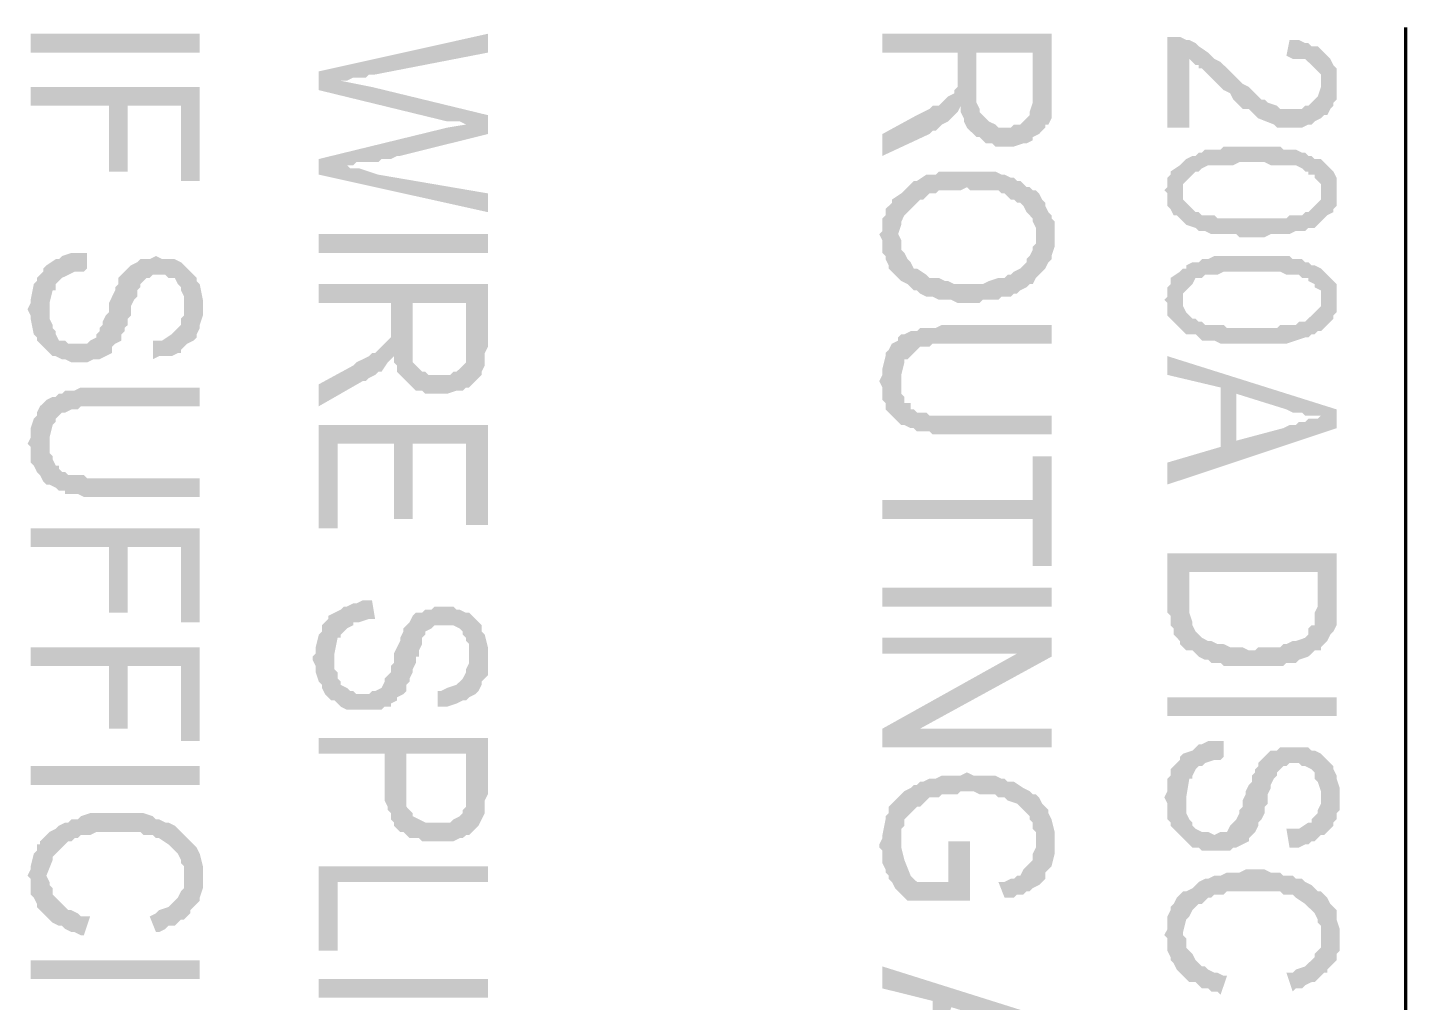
# Model space of a CAD drawing. Header units: inches. Extents: x -186 to 186, y -282 to 282.
# Drawn here: x -17.67 to -1.37, y 101.2 to 112.74 of the extents above; entities that cross this region are included whole.
import ezdxf

# ---------------------------------------------------------------- set-up
doc = ezdxf.new("R2010")
doc.units = ezdxf.units.IN
doc.header["$MEASUREMENT"] = 0
doc.layers.add('H', color=7, linetype='CONTINUOUS', lineweight=100)
doc.layers.add('P', color=250, linetype='CONTINUOUS', lineweight=100)

msp = doc.modelspace()

# ---------------------------------------------------------------- hatches: boundary and pattern name
at = {"layer": 'H', "linetype": 'Continuous'}
for points in [[(-17.63, 112.444), (-15.63, 112.444), (-15.63, 112.667), (-17.63, 112.667)], [(-12.222, 112.444), (-12.222, 112.667), (-14.222, 112.222), (-13.963, 112.111), (-13.926, 112.111), (-13.889, 112.111), (-13.815, 112.148), (-13.778, 112.148), (-13.704, 112.148), (-13.667, 112.148), (-13.63, 112.185), (-13.556, 112.185)], [(-5.556, 111.926), (-5.556, 112.667), (-7.556, 112.667), (-7.556, 112.444), (-6.667, 112.444), (-6.667, 112.185), (-6.63, 111.815), (-6.63, 111.778), (-6.63, 111.741), (-6.593, 111.667), (-6.593, 111.63), (-6.556, 111.556), (-6.519, 111.519), (-6.481, 111.481), (-6.444, 111.444), (-6.444, 112.444), (-5.778, 112.444), (-5.778, 111.926), (-5.778, 111.444), (-5.704, 111.481), (-5.667, 111.519), (-5.63, 111.556), (-5.63, 111.593), (-5.593, 111.593), (-5.556, 111.667), (-5.556, 111.741), (-5.556, 111.852)], [(-2.333, 111.704), (-2.37, 112.074), (-2.37, 112.037), (-2.407, 111.926), (-2.444, 111.889), (-2.481, 111.852), (-2.519, 111.815), (-2.556, 111.815), (-2.593, 111.778), (-2.667, 111.778), (-2.704, 111.778), (-2.741, 111.778), (-2.852, 111.778), (-2.889, 111.815), (-3, 111.852), (-3.037, 111.889), (-3.074, 111.889), (-3.111, 111.926), (-3.148, 111.963), (-3.185, 112), (-3.222, 112.037), (-3.296, 112.074), (-3.481, 112.259), (-3.519, 112.296), (-3.556, 112.333), (-3.63, 112.37), (-3.667, 112.407), (-3.704, 112.444), (-3.815, 112.519), (-3.852, 112.556), (-3.926, 112.593), (-3.963, 112.593), (-4.037, 112.63), (-4.074, 112.63), (-4.111, 112.63), (-4.185, 112.63), (-4.185, 111.556), (-3.926, 111.556), (-3.926, 112.37), (-3.852, 112.296), (-3.815, 112.296), (-3.815, 112.259), (-3.778, 112.259), (-3.741, 112.222), (-3.704, 112.185), (-3.667, 112.148), (-3.63, 112.111), (-3.556, 112.037), (-3.519, 112), (-3.444, 111.963), (-3.407, 111.889), (-3.37, 111.852), (-3.333, 111.815), (-3.296, 111.778), (-3.222, 111.778), (-3.185, 111.741), (-3.148, 111.704), (-3.111, 111.667), (-2.926, 111.593), (-2.889, 111.556), (-2.815, 111.556), (-2.778, 111.556), (-2.63, 111.556), (-2.593, 111.556), (-2.519, 111.593), (-2.481, 111.593), (-2.444, 111.63), (-2.37, 111.667)], [(-5.778, 111.444), (-5.778, 111.926), (-5.778, 111.852), (-5.815, 111.741), (-5.815, 111.704), (-5.852, 111.667), (-5.926, 111.593), (-6, 111.593), (-6.037, 111.556), (-6.185, 111.556), (-6.222, 111.593), (-6.296, 111.63), (-6.333, 111.667), (-6.37, 111.704), (-6.407, 111.741), (-6.407, 111.778), (-6.444, 111.852), (-6.444, 112.444), (-6.444, 111.444), (-6.407, 111.444), (-6.37, 111.407), (-6.333, 111.37), (-6.259, 111.37), (-6.222, 111.333), (-6, 111.333), (-5.889, 111.37), (-5.852, 111.37), (-5.778, 111.407)], [(-2.185, 112.074), (-2.185, 112.148), (-2.185, 112.222), (-2.185, 112.259), (-2.222, 112.296), (-2.259, 112.37), (-2.296, 112.407), (-2.333, 112.444), (-2.407, 112.519), (-2.481, 112.519), (-2.519, 112.556), (-2.556, 112.556), (-2.63, 112.593), (-2.667, 112.593), (-2.741, 112.593), (-2.778, 112.407), (-2.704, 112.37), (-2.667, 112.37), (-2.63, 112.37), (-2.556, 112.37), (-2.519, 112.333), (-2.481, 112.296), (-2.444, 112.259), (-2.407, 112.222), (-2.37, 112.185), (-2.37, 112.148), (-2.37, 112.074), (-2.333, 111.704), (-2.296, 111.704), (-2.259, 111.778), (-2.222, 111.815), (-2.222, 111.852), (-2.185, 111.889), (-2.185, 111.963), (-2.185, 112)], [(-12.222, 111.481), (-12.222, 111.704), (-13.593, 112.037), (-13.963, 112.111), (-14.222, 112.222), (-14.222, 112), (-12.704, 111.63), (-12.667, 111.63), (-12.593, 111.63), (-12.556, 111.63), (-12.481, 111.593)], [(-6.63, 111.815), (-6.667, 112.185), (-6.667, 112.111), (-6.667, 112.037), (-6.704, 112), (-6.704, 111.963), (-6.778, 111.926), (-6.815, 111.889), (-6.852, 111.852), (-6.889, 111.815), (-6.963, 111.815), (-7, 111.778), (-7.074, 111.741), (-7.148, 111.704), (-7.556, 111.481), (-7.556, 111.222), (-7, 111.481), (-6.963, 111.519), (-6.926, 111.519), (-6.889, 111.556), (-6.852, 111.593), (-6.778, 111.63), (-6.741, 111.667), (-6.704, 111.704), (-6.667, 111.741)], [(-15.63, 110.926), (-15.63, 112.037), (-17.63, 112.037), (-17.63, 111.815), (-16.704, 111.815), (-16.704, 111.037), (-16.481, 111.037), (-16.481, 111.815), (-15.852, 111.815), (-15.852, 110.926)], [(-12.222, 111.481), (-12.481, 111.593), (-12.704, 111.556), (-14.222, 111.185), (-13.963, 111.111), (-13.926, 111.111), (-13.852, 111.111), (-13.815, 111.111), (-13.778, 111.148), (-13.704, 111.148), (-13.667, 111.148), (-13.593, 111.148), (-13.519, 111.148), (-13.481, 111.185), (-13.444, 111.185), (-13.37, 111.185), (-13.296, 111.222), (-13.259, 111.222)], [(-2.185, 110.815), (-2.185, 110.889), (-2.185, 110.926), (-2.185, 110.963), (-2.222, 111.037), (-2.259, 111.074), (-2.296, 111.111), (-2.333, 111.148), (-2.37, 111.185), (-2.444, 111.185), (-2.481, 111.222), (-2.519, 111.222), (-2.556, 111.259), (-2.593, 111.259), (-2.667, 111.296), (-2.704, 111.296), (-2.741, 111.296), (-2.815, 111.296), (-2.852, 111.333), (-2.926, 111.333), (-3, 111.333), (-3.37, 111.333), (-3.444, 111.333), (-3.519, 111.333), (-3.556, 111.296), (-3.63, 111.296), (-3.704, 111.296), (-3.741, 111.296), (-3.778, 111.259), (-3.815, 111.259), (-3.852, 111.222), (-3.889, 111.222), (-3.963, 111.185), (-4, 111.148), (-4, 110.815), (-4, 110.852), (-4, 110.889), (-3.963, 110.926), (-3.926, 110.963), (-3.889, 111), (-3.852, 111.037), (-3.815, 111.037), (-3.778, 111.074), (-3.704, 111.111), (-3.63, 111.111), (-3.593, 111.111), (-3.519, 111.111), (-3.407, 111.111), (-3.333, 111.148), (-3.037, 111.148), (-2.963, 111.111), (-2.852, 111.111), (-2.741, 111.111), (-2.667, 111.111), (-2.593, 111.074), (-2.556, 111.037), (-2.519, 111.037), (-2.519, 111), (-2.444, 111), (-2.444, 110.963), (-2.37, 110.889), (-2.37, 110.852), (-2.37, 110.815), (-2.37, 110.444), (-2.333, 110.481), (-2.296, 110.519), (-2.222, 110.556), (-2.222, 110.593), (-2.185, 110.63), (-2.185, 110.704), (-2.185, 110.741)], [(-12.222, 110.556), (-12.222, 110.778), (-13.519, 111), (-13.63, 111.037), (-13.741, 111.074), (-13.815, 111.074), (-13.852, 111.074), (-13.889, 111.111), (-13.963, 111.111), (-14.222, 111.185), (-14.222, 111)], [(-2.37, 110.444), (-2.37, 110.815), (-2.37, 110.778), (-2.37, 110.704), (-2.407, 110.667), (-2.444, 110.63), (-2.481, 110.593), (-2.519, 110.556), (-2.556, 110.556), (-2.593, 110.519), (-2.63, 110.519), (-2.667, 110.519), (-2.741, 110.519), (-2.778, 110.481), (-2.852, 110.481), (-2.889, 110.481), (-3.481, 110.481), (-3.519, 110.481), (-3.593, 110.481), (-3.63, 110.519), (-3.704, 110.519), (-3.741, 110.519), (-3.778, 110.519), (-3.815, 110.556), (-3.852, 110.556), (-3.889, 110.593), (-3.926, 110.63), (-3.963, 110.667), (-4, 110.704), (-4, 110.741), (-4, 110.815), (-4, 111.148), (-4.037, 111.111), (-4.148, 111.037), (-4.148, 111), (-4.185, 110.963), (-4.185, 110.889), (-4.185, 110.852), (-4.222, 110.815), (-4.185, 110.778), (-4.185, 110.704), (-4.185, 110.667), (-4.185, 110.63), (-4.148, 110.593), (-4.111, 110.519), (-4.074, 110.519), (-4, 110.444), (-3.963, 110.407), (-3.852, 110.37), (-3.815, 110.333), (-3.778, 110.333), (-3.741, 110.333), (-3.667, 110.296), (-3.63, 110.296), (-3.556, 110.296), (-3.519, 110.296), (-3.37, 110.296), (-3.333, 110.259), (-3.037, 110.259), (-2.963, 110.296), (-2.889, 110.296), (-2.852, 110.296), (-2.778, 110.296), (-2.741, 110.296), (-2.667, 110.333), (-2.556, 110.333), (-2.519, 110.37), (-2.481, 110.37), (-2.444, 110.37), (-2.407, 110.407)], [(-5.519, 110.296), (-5.519, 110.37), (-5.519, 110.444), (-5.556, 110.481), (-5.556, 110.519), (-5.593, 110.556), (-5.63, 110.63), (-5.63, 110.667), (-5.667, 110.704), (-5.704, 110.778), (-5.741, 110.815), (-5.778, 110.815), (-5.815, 110.852), (-5.852, 110.852), (-5.926, 110.926), (-5.963, 110.926), (-6, 110.963), (-6.037, 110.963), (-6.111, 111), (-6.148, 111), (-6.222, 111.037), (-6.259, 111.037), (-6.333, 111.037), (-6.37, 111.037), (-6.704, 111.037), (-6.778, 111.037), (-6.815, 111.037), (-6.889, 111.037), (-6.926, 111), (-7, 111), (-7.037, 111), (-7.148, 110.926), (-7.185, 110.926), (-7.222, 110.889), (-7.259, 110.852), (-7.296, 110.815), (-7.333, 110.778), (-7.444, 110.704), (-7.444, 110.667), (-7.481, 110.63), (-7.519, 110.593), (-7.519, 110.519), (-7.556, 110.481), (-7.556, 110.37), (-7.556, 110.333), (-7.593, 110.296), (-7.556, 110.222), (-7.556, 110.148), (-7.556, 110.074), (-7.519, 110.037), (-7.519, 110), (-7.481, 109.926), (-7.481, 109.889), (-7.444, 109.852), (-7.407, 109.815), (-7.37, 109.778), (-7.37, 110.296), (-7.333, 110.407), (-7.333, 110.444), (-7.296, 110.519), (-7.259, 110.556), (-7.222, 110.593), (-7.185, 110.63), (-7.148, 110.667), (-7.111, 110.704), (-7.074, 110.704), (-7, 110.778), (-6.926, 110.778), (-6.889, 110.815), (-6.815, 110.815), (-6.778, 110.815), (-6.63, 110.815), (-6.556, 110.852), (-6.519, 110.815), (-6.37, 110.815), (-6.333, 110.815), (-6.259, 110.815), (-6.185, 110.815), (-6.148, 110.778), (-6.111, 110.778), (-6.074, 110.741), (-6.037, 110.704), (-6, 110.704), (-5.963, 110.667), (-5.926, 110.667), (-5.889, 110.63), (-5.852, 110.556), (-5.815, 110.519), (-5.778, 110.481), (-5.778, 110.444), (-5.741, 110.37), (-5.741, 109.778), (-5.667, 109.852), (-5.63, 109.889), (-5.593, 109.963), (-5.556, 110), (-5.556, 110.037), (-5.519, 110.148), (-5.519, 110.222)], [(-14.222, 110.074), (-12.222, 110.074), (-12.222, 110.296), (-14.222, 110.296)], [(-5.741, 109.778), (-5.741, 110.259), (-5.741, 110.185), (-5.778, 110.148), (-5.778, 110.111), (-5.815, 110.037), (-5.852, 110), (-5.852, 109.963), (-5.889, 109.926), (-5.926, 109.889), (-6, 109.852), (-6.037, 109.815), (-6.074, 109.815), (-6.111, 109.778), (-6.148, 109.778), (-6.185, 109.778), (-6.296, 109.741), (-6.37, 109.704), (-6.704, 109.704), (-6.778, 109.741), (-6.815, 109.741), (-6.889, 109.778), (-7, 109.778), (-7.037, 109.815), (-7.148, 109.889), (-7.185, 109.889), (-7.222, 109.963), (-7.259, 110), (-7.296, 110.074), (-7.333, 110.111), (-7.333, 110.185), (-7.333, 110.222), (-7.37, 110.296), (-7.37, 109.778), (-7.333, 109.741), (-7.259, 109.704), (-7.222, 109.667), (-7.185, 109.63), (-7.148, 109.63), (-7.111, 109.593), (-7.037, 109.556), (-7, 109.556), (-6.963, 109.556), (-6.889, 109.519), (-6.852, 109.519), (-6.778, 109.519), (-6.741, 109.519), (-6.667, 109.481), (-6.407, 109.481), (-6.37, 109.519), (-6.296, 109.519), (-6.222, 109.519), (-6.185, 109.519), (-6.148, 109.556), (-6.111, 109.556), (-6.037, 109.556), (-6, 109.593), (-5.963, 109.593), (-5.926, 109.63), (-5.852, 109.667), (-5.815, 109.704), (-5.778, 109.704)], [(-15.593, 109.444), (-15.593, 109.519), (-15.63, 109.704), (-15.667, 109.741), (-15.667, 109.778), (-15.704, 109.815), (-15.741, 109.852), (-15.778, 109.889), (-15.815, 109.926), (-15.852, 109.963), (-15.926, 110), (-15.963, 110), (-16, 110), (-16.074, 110), (-16.148, 110.037), (-16.222, 110), (-16.296, 110), (-16.333, 110), (-16.37, 109.963), (-16.444, 109.926), (-16.481, 109.889), (-16.519, 109.852), (-16.556, 109.815), (-16.593, 109.778), (-16.593, 109.704), (-16.63, 109.667), (-16.63, 109.63), (-16.667, 109.556), (-16.704, 109.481), (-16.704, 109.444), (-16.704, 109.37), (-16.741, 109.333), (-16.778, 109.259), (-16.778, 109.222), (-16.815, 109.185), (-16.815, 109.148), (-16.852, 109.111), (-16.852, 109.074), (-16.926, 109.037), (-16.963, 109), (-17.074, 109), (-17.148, 109), (-17.185, 109), (-17.222, 109.037), (-17.296, 109.037), (-17.333, 109.111), (-17.333, 109.148), (-17.37, 109.185), (-17.37, 109.222), (-17.407, 109.296), (-17.407, 109.333), (-17.407, 109.407), (-17.444, 109.926), (-17.481, 109.889), (-17.481, 109.852), (-17.519, 109.815), (-17.556, 109.778), (-17.556, 109.741), (-17.593, 109.704), (-17.63, 109.519), (-17.63, 109.481), (-17.667, 109.407), (-17.63, 109.333), (-17.63, 109.296), (-17.593, 109.111), (-17.556, 109.074), (-17.556, 109.037), (-17.519, 109), (-17.481, 108.963), (-17.444, 108.926), (-17.407, 108.889), (-17.37, 108.852), (-17.333, 108.852), (-17.259, 108.815), (-17.222, 108.815), (-17.148, 108.778), (-16.963, 108.778), (-16.889, 108.815), (-16.852, 108.815), (-16.815, 108.815), (-16.741, 108.852), (-16.667, 108.889), (-16.667, 108.963), (-16.63, 109), (-16.556, 109.037), (-16.556, 109.074), (-16.556, 109.111), (-16.519, 109.148), (-16.519, 109.185), (-16.481, 109.222), (-16.481, 109.296), (-16.444, 109.333), (-16.444, 109.444), (-16.407, 109.519), (-16.37, 109.556), (-16.37, 109.63), (-16.333, 109.667), (-16.333, 109.704), (-16.259, 109.778), (-16.222, 109.778), (-16.185, 109.815), (-16.074, 109.815), (-16.037, 109.815), (-16, 109.778), (-15.926, 109.778), (-15.889, 109.704), (-15.852, 109.667), (-15.852, 109.63), (-15.815, 109.556), (-15.815, 109.519), (-15.815, 109.444), (-15.815, 108.963), (-15.778, 109), (-15.704, 109.037), (-15.667, 109.074), (-15.667, 109.111), (-15.63, 109.185), (-15.63, 109.222), (-15.593, 109.333), (-15.593, 109.37)], [(-16.963, 109.889), (-16.963, 110.074), (-17.111, 110.074), (-17.148, 110.074), (-17.259, 110.037), (-17.296, 110), (-17.333, 110), (-17.444, 109.926), (-17.407, 109.407), (-17.407, 109.444), (-17.407, 109.481), (-17.37, 109.63), (-17.333, 109.63), (-17.333, 109.704), (-17.296, 109.741), (-17.259, 109.778), (-17.185, 109.815), (-17.111, 109.852), (-17.074, 109.852), (-17, 109.852)], [(-2.185, 109.519), (-2.185, 109.593), (-2.185, 109.667), (-2.185, 109.704), (-2.222, 109.741), (-2.259, 109.778), (-2.296, 109.815), (-2.333, 109.852), (-2.37, 109.889), (-2.444, 109.926), (-2.481, 109.926), (-2.519, 109.963), (-2.556, 109.963), (-2.593, 110), (-2.667, 110), (-2.704, 110), (-2.741, 110.037), (-2.815, 110.037), (-2.852, 110.037), (-2.926, 110.037), (-3, 110.037), (-3.37, 110.037), (-3.444, 110.037), (-3.519, 110.037), (-3.556, 110.037), (-3.63, 110.037), (-3.704, 110), (-3.741, 110), (-3.778, 110), (-3.815, 109.963), (-3.852, 109.963), (-3.889, 109.963), (-3.963, 109.926), (-3.963, 109.889), (-4, 109.889), (-4, 109.519), (-4, 109.556), (-4, 109.593), (-3.963, 109.63), (-3.926, 109.667), (-3.889, 109.704), (-3.852, 109.778), (-3.815, 109.778), (-3.778, 109.778), (-3.741, 109.815), (-3.704, 109.815), (-3.63, 109.815), (-3.593, 109.815), (-3.519, 109.852), (-3.407, 109.852), (-3.333, 109.852), (-3.037, 109.852), (-2.963, 109.852), (-2.852, 109.852), (-2.778, 109.815), (-2.741, 109.815), (-2.667, 109.815), (-2.63, 109.815), (-2.593, 109.778), (-2.556, 109.778), (-2.519, 109.778), (-2.519, 109.741), (-2.444, 109.704), (-2.444, 109.667), (-2.37, 109.63), (-2.37, 109.556), (-2.37, 109.519), (-2.37, 109.148), (-2.333, 109.185), (-2.296, 109.222), (-2.222, 109.296), (-2.222, 109.333), (-2.185, 109.37), (-2.185, 109.407), (-2.185, 109.481)], [(-2.37, 109.148), (-2.37, 109.519), (-2.37, 109.481), (-2.37, 109.444), (-2.407, 109.407), (-2.444, 109.37), (-2.481, 109.333), (-2.519, 109.296), (-2.556, 109.259), (-2.593, 109.259), (-2.63, 109.259), (-2.667, 109.222), (-2.741, 109.222), (-2.778, 109.222), (-2.852, 109.222), (-2.889, 109.185), (-3.481, 109.185), (-3.519, 109.222), (-3.593, 109.222), (-3.63, 109.222), (-3.704, 109.222), (-3.741, 109.222), (-3.778, 109.259), (-3.815, 109.259), (-3.852, 109.296), (-3.889, 109.296), (-3.926, 109.333), (-3.963, 109.37), (-4, 109.444), (-4, 109.481), (-4, 109.519), (-4, 109.889), (-4.037, 109.852), (-4.148, 109.778), (-4.148, 109.704), (-4.185, 109.667), (-4.185, 109.63), (-4.185, 109.556), (-4.222, 109.519), (-4.185, 109.481), (-4.185, 109.444), (-4.185, 109.37), (-4.185, 109.333), (-4.148, 109.296), (-4.111, 109.259), (-4.074, 109.222), (-4.037, 109.185), (-4, 109.148), (-3.963, 109.111), (-3.852, 109.111), (-3.815, 109.074), (-3.778, 109.037), (-3.741, 109.037), (-3.667, 109.037), (-3.63, 109.037), (-3.556, 109), (-3.519, 109), (-3.37, 109), (-3.333, 109), (-3.037, 109), (-2.963, 109), (-2.889, 109), (-2.852, 109), (-2.778, 109), (-2.667, 109.037), (-2.556, 109.074), (-2.519, 109.074), (-2.481, 109.111), (-2.444, 109.111), (-2.407, 109.148)], [(-12.222, 108.963), (-12.222, 109.704), (-14.222, 109.704), (-14.222, 109.481), (-13.37, 109.481), (-13.37, 109.222), (-13.333, 108.852), (-13.333, 108.778), (-13.296, 108.741), (-13.296, 108.667), (-13.259, 108.63), (-13.222, 108.593), (-13.185, 108.556), (-13.148, 108.519), (-13.111, 109.481), (-12.481, 109.481), (-12.481, 108.963), (-12.444, 108.481), (-12.407, 108.519), (-12.37, 108.556), (-12.333, 108.593), (-12.296, 108.63), (-12.296, 108.667), (-12.259, 108.741), (-12.259, 108.778), (-12.259, 108.889)], [(-15.815, 108.963), (-15.815, 109.444), (-15.815, 109.407), (-15.815, 109.333), (-15.852, 109.296), (-15.852, 109.222), (-15.889, 109.185), (-15.926, 109.148), (-15.963, 109.111), (-16.074, 109.037), (-16.148, 109.037), (-16.185, 109.037), (-16.185, 108.815), (-16.111, 108.852), (-16.074, 108.852), (-16, 108.852), (-15.963, 108.852), (-15.889, 108.889), (-15.852, 108.889), (-15.852, 108.926)], [(-12.444, 108.481), (-12.481, 108.963), (-12.481, 108.889), (-12.481, 108.778), (-12.519, 108.741), (-12.556, 108.704), (-12.593, 108.667), (-12.63, 108.667), (-12.667, 108.63), (-12.741, 108.63), (-12.889, 108.63), (-12.926, 108.63), (-12.963, 108.667), (-13, 108.667), (-13.037, 108.704), (-13.074, 108.741), (-13.111, 108.778), (-13.111, 108.815), (-13.111, 108.852), (-13.111, 108.889), (-13.111, 109.481), (-13.148, 108.519), (-13.074, 108.444), (-13, 108.444), (-12.963, 108.407), (-12.889, 108.407), (-12.704, 108.407), (-12.593, 108.444), (-12.519, 108.444), (-12.481, 108.481)], [(-13.333, 108.852), (-13.37, 109.222), (-13.37, 109.148), (-13.37, 109.111), (-13.37, 109.074), (-13.407, 109.037), (-13.444, 109), (-13.481, 108.963), (-13.519, 108.926), (-13.556, 108.889), (-13.593, 108.889), (-13.63, 108.852), (-13.704, 108.815), (-13.778, 108.778), (-13.815, 108.741), (-14.222, 108.519), (-14.222, 108.259), (-13.704, 108.556), (-13.667, 108.556), (-13.63, 108.593), (-13.556, 108.63), (-13.519, 108.667), (-13.481, 108.667), (-13.407, 108.778), (-13.37, 108.815)], [(-5.556, 109), (-5.556, 109.222), (-6.852, 109.222), (-6.926, 109.185), (-6.963, 109.185), (-7.037, 109.185), (-7.111, 109.185), (-7.148, 109.148), (-7.185, 109.148), (-7.222, 109.148), (-7.296, 109.111), (-7.333, 109.111), (-7.37, 109.074), (-7.333, 108.593), (-7.333, 108.63), (-7.296, 108.778), (-7.296, 108.815), (-7.259, 108.815), (-7.222, 108.852), (-7.185, 108.889), (-7.148, 108.926), (-7.111, 108.963), (-7.037, 108.963), (-7, 108.963), (-6.963, 109), (-6.852, 109), (-6.778, 109), (-6.704, 109)], [(-5.556, 107.926), (-5.556, 108.148), (-6.889, 108.148), (-6.963, 108.148), (-7, 108.148), (-7.037, 108.185), (-7.111, 108.185), (-7.148, 108.185), (-7.185, 108.222), (-7.222, 108.222), (-7.222, 108.296), (-7.296, 108.296), (-7.296, 108.37), (-7.333, 108.407), (-7.333, 108.444), (-7.333, 108.519), (-7.333, 108.593), (-7.37, 109.074), (-7.37, 109.037), (-7.444, 109), (-7.481, 108.926), (-7.519, 108.889), (-7.519, 108.852), (-7.556, 108.704), (-7.556, 108.63), (-7.593, 108.556), (-7.556, 108.481), (-7.556, 108.444), (-7.556, 108.333), (-7.519, 108.296), (-7.519, 108.222), (-7.481, 108.185), (-7.444, 108.148), (-7.407, 108.111), (-7.37, 108.074), (-7.333, 108.037), (-7.296, 108.037), (-7.222, 108), (-7.185, 108), (-7.148, 107.963), (-7.111, 107.963), (-7.037, 107.963), (-7, 107.963), (-6.963, 107.926), (-6.852, 107.926), (-6.778, 107.926), (-6.704, 107.926)], [(-2.185, 108), (-2.185, 108.222), (-4.185, 108.852), (-4.185, 108.63), (-3.556, 108.481), (-3.556, 107.778), (-3.37, 108.407), (-2.778, 108.222), (-2.704, 108.185), (-2.667, 108.185), (-2.593, 108.185), (-2.556, 108.148), (-2.481, 108.148), (-2.444, 108.148), (-2.37, 108.148)], [(-15.63, 108.259), (-15.63, 108.481), (-16.926, 108.481), (-17, 108.481), (-17.037, 108.481), (-17.111, 108.444), (-17.148, 108.444), (-17.222, 108.444), (-17.259, 108.407), (-17.296, 108.407), (-17.333, 108.37), (-17.37, 108.37), (-17.444, 108.333), (-17.407, 107.852), (-17.407, 107.889), (-17.37, 108.037), (-17.333, 108.074), (-17.333, 108.111), (-17.296, 108.148), (-17.259, 108.185), (-17.222, 108.185), (-17.148, 108.222), (-17.111, 108.222), (-17.074, 108.222), (-17.037, 108.259), (-16.889, 108.259), (-16.852, 108.259), (-16.778, 108.259)], [(-2.185, 108), (-2.37, 108.148), (-2.407, 108.111), (-2.481, 108.111), (-2.519, 108.111), (-2.556, 108.074), (-2.63, 108.074), (-2.667, 108.037), (-2.741, 108.037), (-2.815, 108), (-3.37, 107.852), (-3.37, 108.407), (-3.556, 107.778), (-4.185, 107.593), (-4.185, 107.333)], [(-15.63, 107.185), (-15.63, 107.407), (-16.963, 107.407), (-17, 107.444), (-17.074, 107.444), (-17.111, 107.444), (-17.185, 107.444), (-17.222, 107.481), (-17.259, 107.481), (-17.296, 107.519), (-17.296, 107.556), (-17.333, 107.556), (-17.37, 107.63), (-17.37, 107.667), (-17.407, 107.704), (-17.407, 107.778), (-17.407, 107.852), (-17.444, 108.333), (-17.481, 108.296), (-17.519, 108.259), (-17.556, 108.185), (-17.556, 108.148), (-17.593, 108.111), (-17.63, 108), (-17.63, 107.963), (-17.63, 107.889), (-17.667, 107.815), (-17.63, 107.778), (-17.63, 107.704), (-17.63, 107.593), (-17.593, 107.556), (-17.556, 107.481), (-17.519, 107.444), (-17.481, 107.37), (-17.444, 107.333), (-17.407, 107.333), (-17.333, 107.296), (-17.296, 107.259), (-17.222, 107.259), (-17.222, 107.222), (-17.185, 107.222), (-17.111, 107.222), (-17.074, 107.222), (-17, 107.185), (-16.889, 107.185), (-16.852, 107.185), (-16.778, 107.185)], [(-12.222, 106.852), (-12.222, 108.037), (-14.222, 108.037), (-14.222, 106.815), (-14, 106.815), (-14, 107.815), (-13.333, 107.815), (-13.333, 106.926), (-13.111, 106.926), (-13.111, 107.815), (-12.481, 107.815), (-12.481, 106.852)], [(-5.556, 106.37), (-5.556, 107.667), (-5.778, 107.667), (-5.778, 107.148), (-7.556, 107.148), (-7.556, 106.926), (-5.778, 106.926), (-5.778, 106.37)], [(-15.63, 105.704), (-15.63, 106.815), (-17.63, 106.815), (-17.63, 106.593), (-16.704, 106.593), (-16.704, 105.815), (-16.481, 105.815), (-16.481, 106.593), (-15.852, 106.593), (-15.852, 105.704)], [(-2.185, 105.963), (-2.185, 106.519), (-4.185, 106.519), (-4.185, 105.815), (-4.148, 105.778), (-4.148, 105.667), (-4.111, 105.63), (-4.111, 105.556), (-4.074, 105.519), (-4.037, 105.481), (-4.037, 105.444), (-4, 105.407), (-3.963, 105.37), (-3.926, 106.296), (-2.407, 106.296), (-2.407, 105.963), (-2.37, 105.37), (-2.37, 105.407), (-2.333, 105.444), (-2.296, 105.481), (-2.259, 105.556), (-2.222, 105.593), (-2.185, 105.667), (-2.185, 105.704), (-2.185, 105.778), (-2.185, 105.815), (-2.185, 105.889)], [(-2.37, 105.37), (-2.407, 105.963), (-2.407, 105.889), (-2.444, 105.815), (-2.444, 105.778), (-2.444, 105.704), (-2.444, 105.667), (-2.481, 105.667), (-2.519, 105.63), (-2.519, 105.556), (-2.556, 105.519), (-2.667, 105.481), (-2.704, 105.481), (-2.778, 105.444), (-2.815, 105.444), (-2.852, 105.407), (-2.889, 105.407), (-2.963, 105.407), (-3.111, 105.407), (-3.148, 105.37), (-3.222, 105.37), (-3.296, 105.407), (-3.333, 105.407), (-3.407, 105.407), (-3.444, 105.407), (-3.519, 105.444), (-3.556, 105.444), (-3.593, 105.444), (-3.667, 105.481), (-3.704, 105.481), (-3.778, 105.519), (-3.815, 105.556), (-3.852, 105.593), (-3.889, 105.667), (-3.889, 105.704), (-3.926, 105.815), (-3.926, 106.296), (-3.963, 105.37), (-3.889, 105.37), (-3.852, 105.333), (-3.815, 105.296), (-3.741, 105.259), (-3.704, 105.259), (-3.667, 105.222), (-3.63, 105.222), (-3.556, 105.222), (-3.519, 105.185), (-3.481, 105.185), (-3.407, 105.185), (-3.333, 105.185), (-2.963, 105.185), (-2.889, 105.185), (-2.852, 105.185), (-2.815, 105.185), (-2.778, 105.222), (-2.704, 105.222), (-2.667, 105.222), (-2.63, 105.259), (-2.519, 105.296), (-2.481, 105.333), (-2.444, 105.37)], [(-7.556, 105.889), (-5.556, 105.889), (-5.556, 106.111), (-7.556, 106.111)], [(-13.556, 105.741), (-13.593, 105.963), (-13.704, 105.963), (-13.778, 105.926), (-13.815, 105.926), (-13.889, 105.889), (-13.926, 105.889), (-13.963, 105.852), (-14.037, 105.815), (-14.037, 105.259), (-14.037, 105.296), (-14.037, 105.333), (-14, 105.519), (-13.963, 105.519), (-13.963, 105.556), (-13.926, 105.593), (-13.889, 105.63), (-13.815, 105.667), (-13.815, 105.704), (-13.741, 105.704), (-13.63, 105.741)], [(-12.222, 105.296), (-12.222, 105.407), (-12.259, 105.556), (-12.296, 105.593), (-12.296, 105.667), (-12.333, 105.704), (-12.37, 105.741), (-12.407, 105.778), (-12.444, 105.815), (-12.481, 105.815), (-12.556, 105.852), (-12.593, 105.852), (-12.63, 105.889), (-12.704, 105.889), (-12.778, 105.889), (-12.852, 105.889), (-12.889, 105.852), (-12.963, 105.852), (-13, 105.815), (-13.074, 105.815), (-13.111, 105.778), (-13.148, 105.704), (-13.185, 105.667), (-13.222, 105.63), (-13.222, 105.593), (-13.259, 105.519), (-13.259, 105.481), (-13.296, 105.407), (-13.333, 105.333), (-13.333, 105.222), (-13.37, 105.185), (-13.37, 105.111), (-13.407, 105.074), (-13.444, 105.037), (-13.444, 105), (-13.481, 104.926), (-13.556, 104.889), (-13.593, 104.889), (-13.63, 104.852), (-13.704, 104.852), (-13.778, 104.852), (-13.815, 104.889), (-13.852, 104.889), (-13.889, 104.926), (-13.963, 104.963), (-13.963, 105), (-14, 105.037), (-14, 105.111), (-14.037, 105.148), (-14.037, 105.185), (-14.037, 105.259), (-14.037, 105.815), (-14.111, 105.778), (-14.111, 105.741), (-14.148, 105.704), (-14.185, 105.667), (-14.185, 105.593), (-14.222, 105.556), (-14.259, 105.407), (-14.259, 105.333), (-14.296, 105.296), (-14.296, 105.259), (-14.259, 105.185), (-14.259, 105.148), (-14.259, 105.111), (-14.222, 105), (-14.185, 104.963), (-14.185, 104.926), (-14.148, 104.852), (-14.111, 104.815), (-14.074, 104.778), (-14.037, 104.778), (-14, 104.741), (-13.963, 104.704), (-13.889, 104.667), (-13.852, 104.667), (-13.778, 104.667), (-13.556, 104.667), (-13.519, 104.667), (-13.481, 104.667), (-13.444, 104.704), (-13.37, 104.704), (-13.37, 104.741), (-13.296, 104.778), (-13.296, 104.815), (-13.222, 104.852), (-13.185, 104.889), (-13.185, 104.963), (-13.148, 105), (-13.148, 105.037), (-13.111, 105.111), (-13.111, 105.148), (-13.074, 105.222), (-13.074, 105.296), (-13.037, 105.296), (-13.037, 105.37), (-13, 105.444), (-13, 105.519), (-12.963, 105.556), (-12.963, 105.593), (-12.889, 105.63), (-12.852, 105.667), (-12.815, 105.667), (-12.704, 105.667), (-12.667, 105.667), (-12.63, 105.667), (-12.556, 105.63), (-12.519, 105.593), (-12.519, 105.556), (-12.481, 105.519), (-12.481, 105.481), (-12.444, 105.444), (-12.444, 105.37), (-12.444, 105.296), (-12.444, 104.815), (-12.37, 104.852), (-12.333, 104.889), (-12.296, 104.963), (-12.296, 105), (-12.259, 105.037), (-12.222, 105.074), (-12.222, 105.185), (-12.222, 105.259)], [(-5.556, 105.296), (-5.556, 105.519), (-7.556, 105.519), (-7.556, 105.333), (-5.963, 105.333)], [(-15.63, 104.296), (-15.63, 105.407), (-17.63, 105.407), (-17.63, 105.185), (-16.704, 105.185), (-16.704, 104.444), (-16.481, 104.444), (-16.481, 105.185), (-15.852, 105.185), (-15.852, 104.296)], [(-12.444, 104.815), (-12.444, 105.296), (-12.444, 105.259), (-12.444, 105.222), (-12.481, 105.148), (-12.481, 105.111), (-12.519, 105.037), (-12.556, 105), (-12.593, 104.963), (-12.704, 104.926), (-12.778, 104.889), (-12.815, 104.889), (-12.815, 104.704), (-12.741, 104.704), (-12.704, 104.704), (-12.593, 104.741), (-12.519, 104.778), (-12.481, 104.778)], [(-5.556, 105.296), (-5.963, 105.333), (-7.556, 104.444), (-7.111, 104.444)], [(-4.185, 104.593), (-2.185, 104.593), (-2.185, 104.815), (-4.185, 104.815)], [(-12.222, 103.741), (-12.222, 104.333), (-14.222, 104.333), (-14.222, 104.148), (-13.444, 104.148), (-13.444, 103.593), (-13.407, 103.519), (-13.407, 103.481), (-13.37, 103.444), (-13.37, 103.37), (-13.333, 103.333), (-13.333, 103.296), (-13.296, 103.259), (-13.259, 103.222), (-13.222, 103.222), (-13.185, 103.185), (-13.185, 104.148), (-12.481, 104.148), (-12.481, 103.185), (-12.444, 103.185), (-12.407, 103.222), (-12.37, 103.259), (-12.333, 103.296), (-12.259, 103.444), (-12.259, 103.481), (-12.259, 103.519), (-12.259, 103.593), (-12.222, 103.667)], [(-5.556, 104.222), (-5.556, 104.444), (-7.111, 104.444), (-7.556, 104.444), (-7.556, 104.222)], [(-3.519, 104.111), (-3.519, 104.296), (-3.667, 104.296), (-3.704, 104.296), (-3.778, 104.259), (-3.815, 104.259), (-3.852, 104.222), (-3.889, 104.185), (-4, 104.148), (-3.963, 103.63), (-3.926, 103.852), (-3.889, 103.852), (-3.889, 103.889), (-3.852, 103.963), (-3.815, 104), (-3.778, 104), (-3.741, 104.037), (-3.63, 104.074), (-3.556, 104.074)], [(-12.481, 103.185), (-12.481, 103.704), (-12.481, 103.63), (-12.481, 103.556), (-12.481, 103.519), (-12.519, 103.481), (-12.519, 103.444), (-12.556, 103.407), (-12.63, 103.37), (-12.667, 103.333), (-12.778, 103.333), (-12.926, 103.333), (-12.963, 103.333), (-13.037, 103.37), (-13.111, 103.407), (-13.111, 103.444), (-13.148, 103.481), (-13.185, 103.519), (-13.185, 103.556), (-13.185, 103.63), (-13.185, 103.704), (-13.185, 104.148), (-13.185, 103.185), (-13.148, 103.148), (-13.111, 103.148), (-13.037, 103.148), (-13, 103.111), (-12.926, 103.111), (-12.889, 103.111), (-12.778, 103.111), (-12.741, 103.111), (-12.667, 103.111), (-12.63, 103.111), (-12.556, 103.148), (-12.519, 103.148)], [(-2.148, 103.667), (-2.148, 103.741), (-2.185, 103.852), (-2.185, 103.889), (-2.222, 103.963), (-2.222, 104), (-2.259, 104.037), (-2.296, 104.074), (-2.333, 104.111), (-2.37, 104.148), (-2.444, 104.185), (-2.481, 104.185), (-2.519, 104.222), (-2.556, 104.222), (-2.63, 104.222), (-2.704, 104.222), (-2.778, 104.222), (-2.852, 104.222), (-2.889, 104.185), (-2.926, 104.185), (-2.963, 104.185), (-3, 104.148), (-3.037, 104.111), (-3.074, 104.074), (-3.111, 104.037), (-3.111, 104), (-3.148, 103.963), (-3.148, 103.926), (-3.185, 103.889), (-3.185, 103.815), (-3.222, 103.778), (-3.259, 103.704), (-3.259, 103.667), (-3.296, 103.593), (-3.296, 103.519), (-3.333, 103.481), (-3.333, 103.444), (-3.37, 103.37), (-3.407, 103.333), (-3.444, 103.296), (-3.481, 103.222), (-3.519, 103.222), (-3.556, 103.222), (-3.63, 103.185), (-3.704, 103.222), (-3.741, 103.222), (-3.778, 103.222), (-3.852, 103.259), (-3.889, 103.296), (-3.889, 103.333), (-3.926, 103.37), (-3.963, 103.444), (-3.963, 103.481), (-3.963, 103.556), (-3.963, 103.63), (-4, 104.148), (-4.037, 104.111), (-4.037, 104.074), (-4.074, 104.037), (-4.111, 104), (-4.148, 103.963), (-4.148, 103.889), (-4.185, 103.852), (-4.185, 103.741), (-4.185, 103.704), (-4.222, 103.63), (-4.185, 103.556), (-4.185, 103.481), (-4.185, 103.37), (-4.148, 103.333), (-4.148, 103.296), (-4.111, 103.259), (-4.074, 103.222), (-4.037, 103.185), (-4, 103.148), (-3.963, 103.111), (-3.926, 103.074), (-3.889, 103.037), (-3.815, 103.037), (-3.778, 103), (-3.704, 103), (-3.519, 103), (-3.444, 103), (-3.407, 103.037), (-3.37, 103.037), (-3.296, 103.074), (-3.222, 103.111), (-3.222, 103.148), (-3.185, 103.185), (-3.148, 103.222), (-3.111, 103.296), (-3.111, 103.333), (-3.074, 103.37), (-3.037, 103.444), (-3.037, 103.519), (-3, 103.556), (-3, 103.63), (-3, 103.667), (-2.963, 103.741), (-2.963, 103.778), (-2.926, 103.852), (-2.889, 103.889), (-2.889, 103.926), (-2.852, 103.963), (-2.815, 104), (-2.778, 104), (-2.741, 104.037), (-2.63, 104.037), (-2.593, 104), (-2.556, 104), (-2.481, 103.963), (-2.444, 103.926), (-2.444, 103.889), (-2.444, 103.852), (-2.407, 103.815), (-2.37, 103.704), (-2.37, 103.667), (-2.37, 103.185), (-2.333, 103.185), (-2.296, 103.222), (-2.222, 103.296), (-2.222, 103.333), (-2.185, 103.37), (-2.185, 103.444), (-2.148, 103.481), (-2.148, 103.519), (-2.148, 103.593)], [(-17.63, 103.778), (-15.63, 103.778), (-15.63, 104), (-17.63, 104)], [(-5.519, 103.111), (-5.519, 103.222), (-5.556, 103.37), (-5.593, 103.444), (-5.593, 103.481), (-5.63, 103.519), (-5.667, 103.556), (-5.704, 103.63), (-5.741, 103.667), (-5.778, 103.667), (-5.815, 103.704), (-5.889, 103.741), (-6, 103.815), (-6.074, 103.815), (-6.111, 103.852), (-6.148, 103.852), (-6.222, 103.889), (-6.259, 103.889), (-6.333, 103.889), (-6.37, 103.889), (-6.481, 103.889), (-6.556, 103.926), (-6.63, 103.889), (-6.778, 103.889), (-6.815, 103.889), (-6.852, 103.889), (-6.926, 103.852), (-6.963, 103.852), (-7, 103.852), (-7.074, 103.815), (-7.111, 103.815), (-7.148, 103.778), (-7.185, 103.778), (-7.222, 103.741), (-7.296, 103.704), (-7.333, 103.667), (-7.37, 103.63), (-7.407, 103.593), (-7.444, 103.556), (-7.481, 103.519), (-7.481, 103.481), (-7.481, 103.444), (-7.519, 103.407), (-7.519, 103.37), (-7.556, 103.185), (-7.556, 103.148), (-7.593, 103.074), (-7.593, 103.037), (-7.556, 103), (-7.556, 102.963), (-7.556, 102.852), (-7.519, 102.778), (-7.519, 102.741), (-7.481, 102.704), (-7.481, 102.667), (-7.444, 102.63), (-7.407, 102.556), (-7.37, 102.519), (-7.333, 102.481), (-7.333, 103.111), (-7.333, 103.148), (-7.333, 103.222), (-7.333, 103.259), (-7.296, 103.296), (-7.296, 103.37), (-7.259, 103.407), (-7.222, 103.444), (-7.185, 103.481), (-7.148, 103.519), (-7.111, 103.519), (-7, 103.63), (-6.963, 103.63), (-6.889, 103.63), (-6.852, 103.667), (-6.815, 103.667), (-6.741, 103.667), (-6.667, 103.667), (-6.63, 103.704), (-6.481, 103.704), (-6.407, 103.667), (-6.333, 103.667), (-6.222, 103.667), (-6.185, 103.63), (-6.148, 103.63), (-6.111, 103.63), (-6.074, 103.593), (-5.963, 103.556), (-5.926, 103.519), (-5.889, 103.481), (-5.852, 103.444), (-5.815, 103.407), (-5.815, 103.37), (-5.778, 103.333), (-5.778, 103.259), (-5.741, 103.222), (-5.741, 103.111), (-5.704, 102.593), (-5.63, 102.667), (-5.63, 102.741), (-5.593, 102.778), (-5.556, 102.815), (-5.519, 102.963), (-5.519, 103.037)], [(-2.37, 103.185), (-2.37, 103.667), (-2.37, 103.63), (-2.37, 103.556), (-2.407, 103.481), (-2.407, 103.444), (-2.444, 103.407), (-2.481, 103.37), (-2.481, 103.333), (-2.519, 103.333), (-2.63, 103.259), (-2.704, 103.259), (-2.778, 103.259), (-2.741, 103.037), (-2.667, 103.037), (-2.63, 103.037), (-2.556, 103.074), (-2.519, 103.074), (-2.481, 103.111), (-2.444, 103.111), (-2.407, 103.148)], [(-15.815, 103.185), (-15.852, 103.222), (-15.889, 103.259), (-15.926, 103.296), (-16, 103.333), (-16.037, 103.333), (-16.111, 103.37), (-16.148, 103.37), (-16.185, 103.407), (-16.296, 103.444), (-16.37, 103.444), (-16.407, 103.444), (-16.481, 103.444), (-16.704, 103.444), (-16.778, 103.444), (-16.815, 103.444), (-16.889, 103.444), (-16.926, 103.444), (-17.037, 103.407), (-17.074, 103.37), (-17.148, 103.37), (-17.185, 103.333), (-17.222, 103.333), (-17.296, 103.296), (-17.333, 103.259), (-17.407, 103.222), (-17.444, 103.185), (-17.481, 103.148), (-17.519, 103.111), (-17.519, 103.074), (-17.556, 103.074), (-17.556, 103), (-17.593, 102.963), (-17.63, 102.815), (-17.63, 102.778), (-17.667, 102.704), (-17.63, 102.667), (-17.63, 102.593), (-17.63, 102.519), (-17.63, 102.481), (-17.593, 102.444), (-17.556, 102.37), (-17.556, 102.333), (-17.519, 102.296), (-17.481, 102.259), (-17.444, 102.222), (-17.444, 102.704), (-17.37, 102.889), (-17.37, 102.926), (-17.333, 102.963), (-17.296, 103), (-17.259, 103.037), (-17.222, 103.074), (-17.185, 103.111), (-17.148, 103.111), (-17.111, 103.148), (-17.074, 103.148), (-17.037, 103.185), (-16.963, 103.185), (-16.926, 103.185), (-16.852, 103.222), (-16.815, 103.222), (-16.741, 103.222), (-16.481, 103.222), (-16.407, 103.222), (-16.333, 103.222), (-16.296, 103.185), (-16.222, 103.185), (-16.185, 103.185), (-16.148, 103.148), (-16.111, 103.148), (-16, 103.074), (-15.963, 103.037), (-15.926, 103), (-15.889, 102.963), (-15.852, 102.889), (-15.852, 102.852), (-15.815, 102.815), (-15.815, 102.741), (-15.815, 102.667)], [(-15.593, 102.667), (-15.593, 102.778), (-15.593, 102.815), (-15.63, 102.963), (-15.667, 103.037), (-15.704, 103.074), (-15.741, 103.111), (-15.778, 103.148), (-15.815, 103.185), (-15.815, 102.667), (-15.815, 102.593), (-15.815, 102.556), (-15.852, 102.519), (-15.889, 102.444), (-15.926, 102.407), (-15.963, 102.37), (-16, 102.333), (-16.111, 102.296), (-16.148, 102.259), (-16.222, 102.222), (-16.148, 102.037), (-16.111, 102.037), (-16.037, 102.074), (-16, 102.111), (-15.926, 102.111), (-15.889, 102.148), (-15.852, 102.185), (-15.815, 102.185), (-15.778, 102.222), (-15.741, 102.259), (-15.741, 102.296), (-15.704, 102.333), (-15.667, 102.37), (-15.63, 102.407), (-15.63, 102.444), (-15.593, 102.556), (-15.593, 102.63)], [(-6.519, 102.407), (-6.519, 103.111), (-6.778, 103.111), (-6.778, 102.63), (-7.148, 102.63), (-7.185, 102.667), (-7.222, 102.704), (-7.296, 102.889), (-7.333, 103.037), (-7.333, 103.111), (-7.333, 102.481), (-7.296, 102.444), (-7.259, 102.407)], [(-5.704, 102.593), (-5.741, 103.111), (-5.741, 103.037), (-5.778, 102.963), (-5.778, 102.926), (-5.778, 102.889), (-5.815, 102.852), (-5.852, 102.815), (-5.889, 102.778), (-5.926, 102.704), (-5.963, 102.704), (-6, 102.667), (-6.037, 102.667), (-6.111, 102.63), (-6.185, 102.63), (-6.111, 102.444), (-6.074, 102.444), (-6, 102.444), (-5.963, 102.481), (-5.889, 102.481), (-5.852, 102.519), (-5.815, 102.519), (-5.778, 102.556)], [(-16.926, 102.222), (-16.963, 102.222), (-17.037, 102.222), (-17.074, 102.259), (-17.148, 102.296), (-17.185, 102.296), (-17.222, 102.333), (-17.259, 102.37), (-17.296, 102.407), (-17.333, 102.444), (-17.37, 102.481), (-17.37, 102.556), (-17.407, 102.593), (-17.407, 102.63), (-17.444, 102.704), (-17.444, 102.222), (-17.407, 102.185), (-17.37, 102.148), (-17.296, 102.111), (-17.259, 102.111), (-17.222, 102.074), (-17.148, 102.037), (-17.111, 102.037), (-17.037, 102), (-17, 102)], [(-12.222, 102.63), (-12.222, 102.815), (-14.222, 102.815), (-14.222, 101.815), (-14, 101.815), (-14, 102.63)], [(-2.37, 102.519), (-2.407, 102.519), (-2.444, 102.556), (-2.481, 102.593), (-2.556, 102.63), (-2.593, 102.667), (-2.63, 102.667), (-2.667, 102.667), (-2.704, 102.704), (-2.778, 102.704), (-2.815, 102.704), (-2.852, 102.741), (-2.926, 102.741), (-2.963, 102.741), (-3.037, 102.778), (-3.259, 102.778), (-3.333, 102.741), (-3.37, 102.741), (-3.444, 102.741), (-3.481, 102.741), (-3.556, 102.704), (-3.593, 102.704), (-3.63, 102.704), (-3.704, 102.667), (-3.741, 102.667), (-3.815, 102.63), (-3.852, 102.593), (-3.889, 102.556), (-3.963, 102.519), (-4, 102.519), (-4.037, 102.481), (-4.074, 102.444), (-4.111, 102.37), (-4.148, 102.333), (-4.148, 102.296), (-4.185, 102.222), (-4.185, 102.111), (-4.185, 102.074), (-4.222, 102), (-4.185, 101.963), (-4.185, 101.889), (-4.185, 101.852), (-4.185, 101.815), (-4.148, 101.741), (-4.148, 101.704), (-4.111, 101.667), (-4.074, 101.593), (-4.037, 101.556), (-4, 101.519), (-4, 102), (-4, 102.037), (-3.963, 102.185), (-3.926, 102.222), (-3.889, 102.296), (-3.852, 102.333), (-3.815, 102.37), (-3.778, 102.37), (-3.741, 102.407), (-3.704, 102.444), (-3.667, 102.444), (-3.63, 102.481), (-3.593, 102.481), (-3.519, 102.481), (-3.481, 102.519), (-3.407, 102.519), (-3.37, 102.519), (-3.296, 102.519), (-3.037, 102.519), (-2.963, 102.519), (-2.889, 102.519), (-2.852, 102.519), (-2.815, 102.481), (-2.778, 102.481), (-2.704, 102.481), (-2.667, 102.444), (-2.556, 102.37), (-2.519, 102.333), (-2.481, 102.296), (-2.444, 102.259), (-2.407, 102.185), (-2.407, 102.148), (-2.37, 102.111), (-2.37, 102.037), (-2.37, 102)], [(-2.148, 102), (-2.148, 102.074), (-2.185, 102.185), (-2.185, 102.222), (-2.185, 102.296), (-2.222, 102.333), (-2.259, 102.37), (-2.296, 102.444), (-2.333, 102.481), (-2.37, 102.519), (-2.37, 102), (-2.37, 101.889), (-2.37, 101.852), (-2.407, 101.815), (-2.444, 101.778), (-2.444, 101.741), (-2.481, 101.704), (-2.519, 101.667), (-2.556, 101.63), (-2.667, 101.593), (-2.704, 101.556), (-2.778, 101.556), (-2.704, 101.333), (-2.667, 101.37), (-2.593, 101.37), (-2.556, 101.407), (-2.481, 101.444), (-2.444, 101.444), (-2.37, 101.519), (-2.333, 101.556), (-2.296, 101.556), (-2.296, 101.593), (-2.259, 101.63), (-2.222, 101.667), (-2.185, 101.704), (-2.185, 101.778), (-2.148, 101.815), (-2.148, 101.852), (-2.148, 101.926)], [(-3.481, 101.519), (-3.519, 101.519), (-3.593, 101.556), (-3.63, 101.556), (-3.704, 101.593), (-3.741, 101.63), (-3.778, 101.63), (-3.815, 101.667), (-3.852, 101.704), (-3.889, 101.778), (-3.926, 101.815), (-3.963, 101.852), (-3.963, 101.889), (-3.963, 101.963), (-4, 102), (-4, 101.519), (-3.963, 101.481), (-3.926, 101.444), (-3.852, 101.444), (-3.815, 101.407), (-3.778, 101.37), (-3.704, 101.37), (-3.667, 101.333), (-3.593, 101.333), (-3.556, 101.296)], [(-17.63, 101.481), (-15.63, 101.481), (-15.63, 101.704), (-17.63, 101.704)], [(-5.556, 100.778), (-5.556, 101), (-7.556, 101.63), (-7.556, 101.37), (-6.963, 101.222), (-6.963, 100.519), (-6.741, 101.148), (-6.148, 100.963), (-6.111, 100.963), (-6.037, 100.926), (-5.963, 100.926), (-5.926, 100.889), (-5.852, 100.889), (-5.815, 100.889), (-5.778, 100.889)], [(-14.222, 101.259), (-12.222, 101.259), (-12.222, 101.481), (-14.222, 101.481)]]:
    msp.add_hatch(color=0, dxfattribs=at).paths.add_polyline_path(points)

# ---------------------------------------------------------------- linework, layer by layer
at = {"layer": 'P', "color": 0, "linetype": 'Continuous'}
msp.add_lwpolyline([(-1.37, 112.741), (-1.37, 95.963)], dxfattribs=at)

doc.saveas('drawing.dxf')
